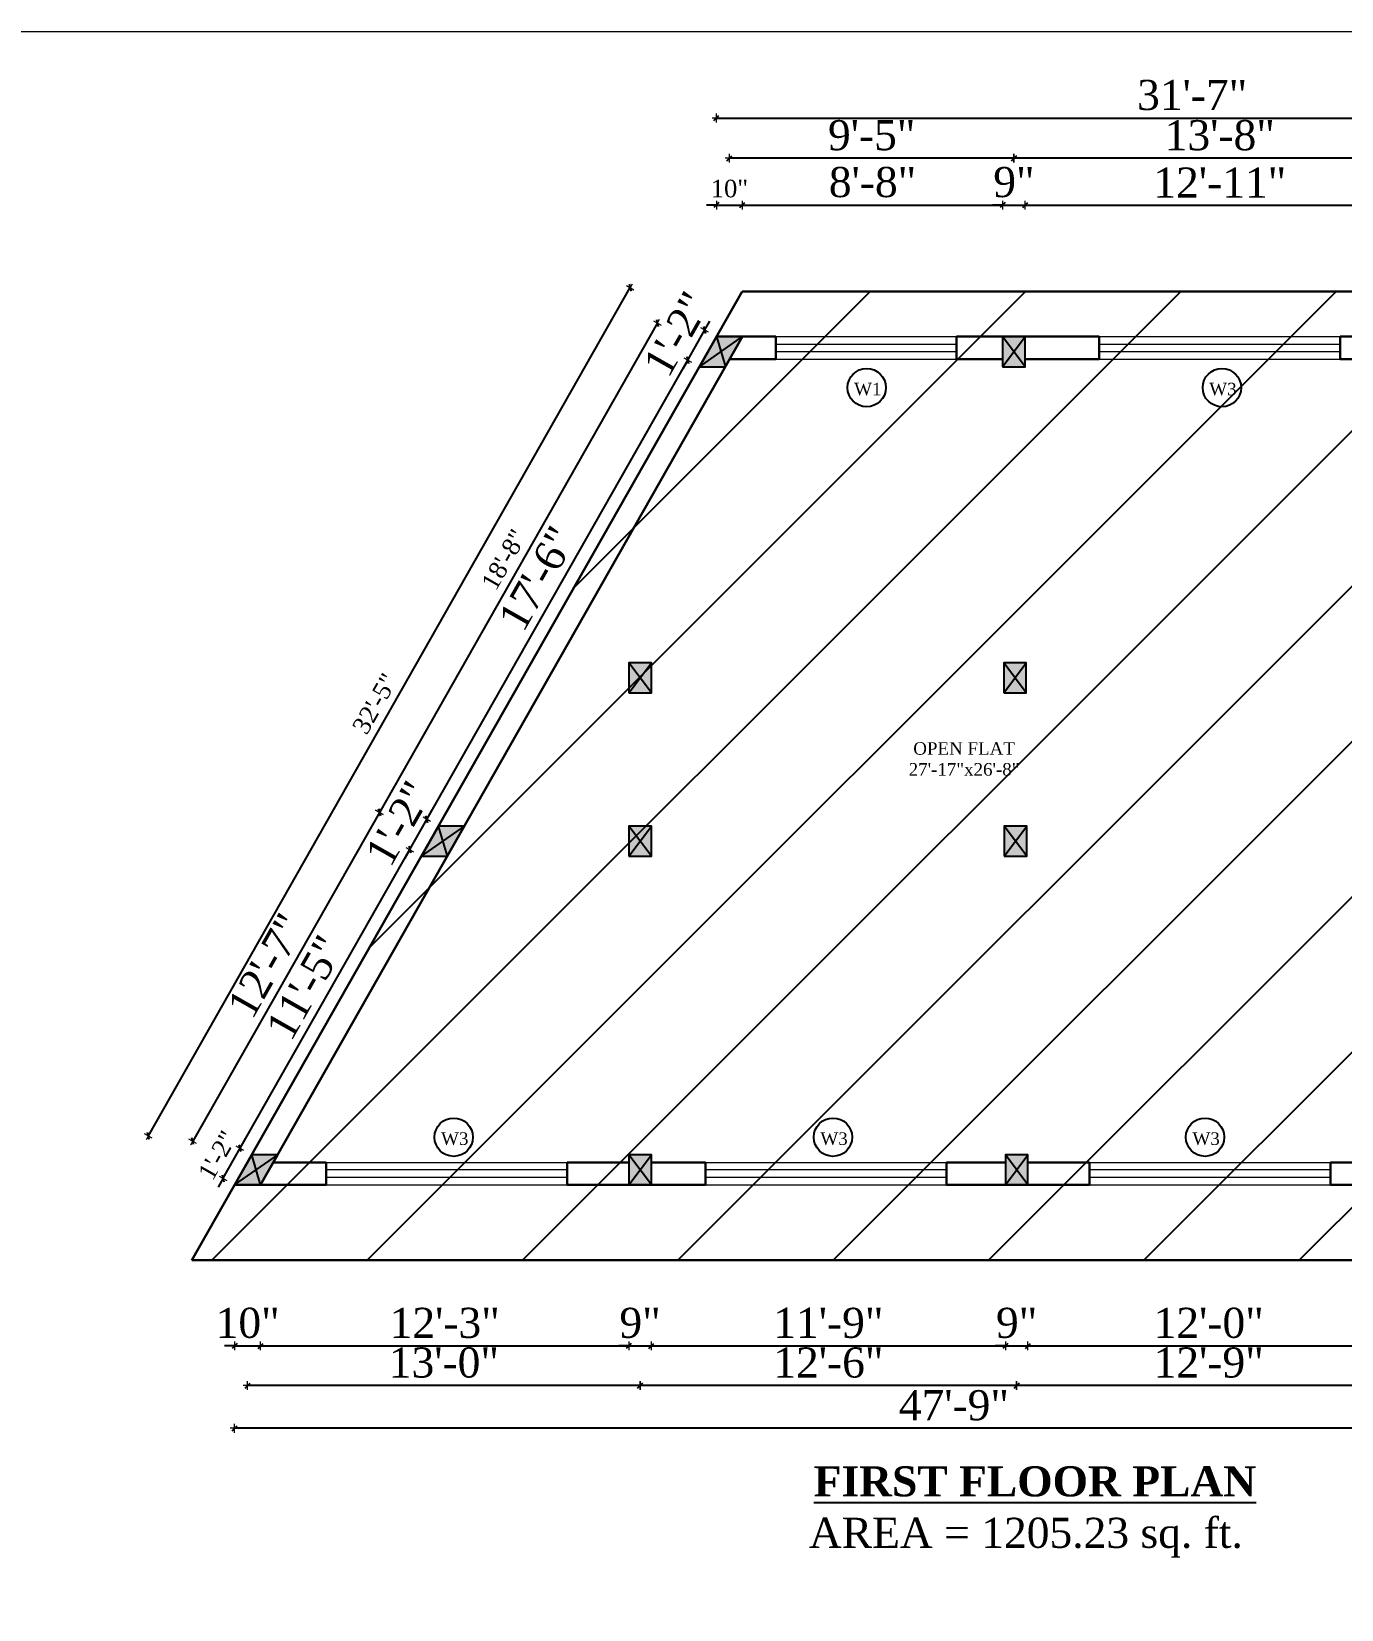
# Model space of a CAD drawing. Header units: inches. Extents: x 2 to 197762, y -33236 to 9.
# Drawn here: x 35884 to 36406, y -14214 to -13586 of the extents above; entities that cross this region are included whole.
import ezdxf

# ---------------------------------------------------------------- set-up
doc = ezdxf.new("R2010")
doc.units = ezdxf.units.IN
doc.header["$LTSCALE"] = 5
doc.header["$MEASUREMENT"] = 0
for name, color, linetype, lineweight in [('A-WALL', 7, 'Continuous', 9), ('Dimension', 7, 'Continuous', 18), ('Dw', 2, 'Continuous', 18), ('ele1', 21, 'Continuous', 20)]:
    doc.layers.add(name, color=color, linetype=linetype, lineweight=lineweight)
doc.layers.add('dim line', color=7, linetype='Continuous', lineweight=15, true_color=0xfab2b2)
doc.layers.add('TEXT', color=6, linetype='Continuous')
doc.layers.add('WALL', color=7, linetype='Continuous')
doc.styles.add('ordinary', font='times.ttf')
doc.dimstyles.new('Copy of 96', dxfattribs={"dimtxt": 7, "dimasz": 4, "dimexe": 0.5, "dimexo": 0.5, "dimgap": 3, "dimtad": 1, "dimdec": 1, "dimzin": 11, "dimdsep": 46, "dimlunit": 4, "dimtxsty": 'ordinary', "dimblk": 'OBLIQUE', "dimcen": 0.09, "dimse1": 1, "dimse2": 1, "dimclrt": 6, "dimazin": 0, "dimtfac": 1, "dimtdec": 1, "dimtix": 1, "dimtmove": 2, "dimatfit": 3, "dimldrblk": 'leader', "dimfxl": 0.5, "dimfxlon": 1, "dimtolj": 1, "dimtzin": 0, "dimarcsym": 0})

# ---------------------------------------------------------------- blocks, each defined once
blk = doc.blocks.new('c2a')
at = {"color": 1, "ltscale": 5}
for p, q in [((18091.63, 4625.76), (18084.82, 4613.76)), ((18101.98, 4625.76), (18091.63, 4625.76)), ((18095.17, 4613.76), (18101.98, 4625.76)), ((18084.82, 4613.76), (18095.17, 4613.76))]:
    blk.add_line(p, q, dxfattribs=at)
blk = doc.blocks.new('oblique')
at = {"color": 0, "lineweight": -2}
blk.add_line((0.25, 0.25), (-0.25, -0.25), dxfattribs=at)
at = {"layer": 'dim line', "lineweight": 9}
for p, q in [((-0.4375, 0), (0.4375, 0)), ((0, 0.4375), (0, -0.4375))]:
    blk.add_line(p, q, dxfattribs=at)
blk = doc.blocks.new('*D253')
at = {"layer": 'A-WALL', "color": 0, "lineweight": -2, "ltscale": 50, "transparency": 16777216}
blk.add_line((36429.22, -14125.07), (36276.22, -14125.07), dxfattribs=at)
at = {"layer": 'Defpoints', "color": 0, "ltscale": 50, "transparency": 16777216}
for p in [(36276.22, -14045.14), (36429.22, -14045.14), (36276.22, -14125.07)]:
    blk.add_point(p, dxfattribs=at)
at = {"layer": 'A-WALL', "color": 0, "lineweight": -2, "ltscale": 50, "transparency": 16777216, "xscale": 4, "yscale": 4, "zscale": 4, "rotation": 180}
blk.add_blockref('oblique', (36276.22, -14125.07), dxfattribs=at)
at = {"layer": 'A-WALL', "color": 0, "lineweight": -2, "ltscale": 50, "transparency": 16777216, "xscale": 4, "yscale": 4, "zscale": 4}
blk.add_blockref('oblique', (36429.22, -14125.07), dxfattribs=at)
at = {"layer": 'A-WALL', "color": 6, "ltscale": 50, "transparency": 16777216, "insert": (36352.72, -14115.95), "char_height": 12, "attachment_point": 5, "style": 'ordinary'}
blk.add_mtext('\\A1;12\'-9"', dxfattribs=at)
blk = doc.blocks.new('_OBLIQUE')
at = {"color": 0, "linetype": 'ByBlock'}
blk.add_line((-0.5, -0.5), (0.5, 0.5), dxfattribs=at)
blk = doc.blocks.new('leader')
at = {"layer": 'Dimension'}
for p, q in [((0, -4.33), (0, 4.33)), ((-4.42, 0), (4.42, 0))]:
    blk.add_line(p, q, dxfattribs=at)
blk = doc.blocks.new('*D254')
at = {"layer": 'A-WALL', "color": 0, "lineweight": -2, "ltscale": 50, "transparency": 16777216}
blk.add_line((36276.22, -14125.07), (36126.22, -14125.07), dxfattribs=at)
at = {"layer": 'Defpoints', "color": 0, "ltscale": 50, "transparency": 16777216}
for p in [(36126.22, -14045.14), (36276.22, -14045.14), (36126.22, -14125.07)]:
    blk.add_point(p, dxfattribs=at)
at = {"layer": 'A-WALL', "color": 0, "lineweight": -2, "ltscale": 50, "transparency": 16777216, "xscale": 4, "yscale": 4, "zscale": 4, "rotation": 180}
blk.add_blockref('oblique', (36126.22, -14125.07), dxfattribs=at)
at = {"layer": 'A-WALL', "color": 0, "lineweight": -2, "ltscale": 50, "transparency": 16777216, "xscale": 4, "yscale": 4, "zscale": 4}
blk.add_blockref('oblique', (36276.22, -14125.07), dxfattribs=at)
at = {"layer": 'A-WALL', "color": 6, "ltscale": 50, "transparency": 16777216, "insert": (36201.22, -14115.96), "char_height": 12, "attachment_point": 5, "style": 'ordinary'}
blk.add_mtext('\\A1;12\'-6"', dxfattribs=at)
blk = doc.blocks.new('*D255')
at = {"layer": 'A-WALL', "color": 0, "lineweight": -2, "ltscale": 50, "transparency": 16777216}
blk.add_line((36126.22, -14125.07), (35969.9, -14125.07), dxfattribs=at)
at = {"layer": 'Defpoints', "color": 0, "ltscale": 50, "transparency": 16777216}
for p in [(35969.9, -14045.14), (36126.22, -14045.14), (35969.9, -14125.07)]:
    blk.add_point(p, dxfattribs=at)
at = {"layer": 'A-WALL', "color": 0, "lineweight": -2, "ltscale": 50, "transparency": 16777216, "xscale": 4, "yscale": 4, "zscale": 4, "rotation": 180}
blk.add_blockref('oblique', (35969.9, -14125.07), dxfattribs=at)
at = {"layer": 'A-WALL', "color": 0, "lineweight": -2, "ltscale": 50, "transparency": 16777216, "xscale": 4, "yscale": 4, "zscale": 4}
blk.add_blockref('oblique', (36126.22, -14125.07), dxfattribs=at)
at = {"layer": 'A-WALL', "color": 6, "ltscale": 50, "transparency": 16777216, "insert": (36048.06, -14115.96), "char_height": 12, "attachment_point": 5, "style": 'ordinary'}
blk.add_mtext('\\A1;13\'-0"', dxfattribs=at)
blk = doc.blocks.new('*D256')
at = {"layer": 'A-WALL', "color": 0, "lineweight": -2, "ltscale": 50, "transparency": 16777216}
blk.add_line((36537.72, -14142.09), (35964.72, -14142.09), dxfattribs=at)
at = {"layer": 'Defpoints', "color": 0, "ltscale": 50, "transparency": 16777216}
for p in [(35964.72, -14045.14), (36537.72, -14045.14), (35964.72, -14142.09)]:
    blk.add_point(p, dxfattribs=at)
at = {"layer": 'A-WALL', "color": 0, "lineweight": -2, "ltscale": 50, "transparency": 16777216, "xscale": 4, "yscale": 4, "zscale": 4, "rotation": 180}
blk.add_blockref('oblique', (35964.72, -14142.09), dxfattribs=at)
at = {"layer": 'A-WALL', "color": 0, "lineweight": -2, "ltscale": 50, "transparency": 16777216, "xscale": 4, "yscale": 4, "zscale": 4}
blk.add_blockref('oblique', (36537.72, -14142.09), dxfattribs=at)
at = {"layer": 'A-WALL', "color": 6, "ltscale": 50, "transparency": 16777216, "insert": (36251.22, -14132.97), "char_height": 12, "attachment_point": 5, "style": 'ordinary'}
blk.add_mtext('\\A1;47\'-9"', dxfattribs=at)
blk = doc.blocks.new('*D257')
at = {"layer": 'A-WALL', "color": 0, "lineweight": -2, "ltscale": 50, "transparency": 16777216}
for p, q in [((35960.08, -14042.5), (35966.89, -14030.5)), ((35966.89, -14030.5), (35968.87, -14027.02)), ((35960.08, -14042.5), (35958.1, -14045.98))]:
    blk.add_line(p, q, dxfattribs=at)
at = {"layer": 'Defpoints', "color": 0, "ltscale": 50, "transparency": 16777216}
for p in [(35966.89, -14030.5), (35971.54, -14033.14), (35964.72, -14045.14)]:
    blk.add_point(p, dxfattribs=at)
at = {"layer": 'A-WALL', "color": 0, "lineweight": -2, "ltscale": 50, "transparency": 16777216, "xscale": 4, "yscale": 4, "zscale": 4}
for p, rotation in [((35966.89, -14030.5), 240.4114854942653), ((35960.08, -14042.5), 60.41148549426527)]:
    blk.add_blockref('oblique', p, dxfattribs=dict(at, rotation=rotation))
at = {"layer": 'A-WALL', "color": 6, "ltscale": 50, "transparency": 16777216, "insert": (35957.83, -14033.29), "char_height": 7, "attachment_point": 5, "rotation": 60.41149, "style": 'ordinary'}
blk.add_mtext('\\A1;1\'-2"', dxfattribs=at)
blk = doc.blocks.new('*D258')
at = {"layer": 'A-WALL', "color": 0, "lineweight": -2, "ltscale": 50, "transparency": 16777216}
blk.add_line((35966.89, -14030.5), (36034.46, -13911.5), dxfattribs=at)
at = {"layer": 'Defpoints', "color": 0, "ltscale": 50, "transparency": 16777216}
for p in [(36034.46, -13911.5), (36039.11, -13914.14), (35971.54, -14033.14)]:
    blk.add_point(p, dxfattribs=at)
at = {"layer": 'A-WALL', "color": 0, "lineweight": -2, "ltscale": 50, "transparency": 16777216, "xscale": 4, "yscale": 4, "zscale": 4}
for p, rotation in [((36034.46, -13911.5), 60.41148549434324), ((35966.89, -14030.5), 240.4114854943433)]:
    blk.add_blockref('oblique', p, dxfattribs=dict(at, rotation=rotation))
at = {"layer": 'A-WALL', "color": 6, "ltscale": 50, "transparency": 16777216, "insert": (35992.76, -13966.51), "char_height": 12, "attachment_point": 5, "rotation": 60.41149, "style": 'ordinary'}
blk.add_mtext('\\A1;11\'-5"', dxfattribs=at)
blk = doc.blocks.new('*D259')
at = {"layer": 'A-WALL', "color": 0, "lineweight": -2, "ltscale": 50, "transparency": 16777216}
for p, q in [((36041.27, -13899.5), (36043.25, -13896.02)), ((36034.46, -13911.5), (36041.27, -13899.5)), ((36034.46, -13911.5), (36032.49, -13914.98))]:
    blk.add_line(p, q, dxfattribs=at)
at = {"layer": 'Defpoints', "color": 0, "ltscale": 50, "transparency": 16777216}
for p in [(36041.27, -13899.5), (36045.92, -13902.14), (36039.11, -13914.14)]:
    blk.add_point(p, dxfattribs=at)
at = {"layer": 'A-WALL', "color": 0, "lineweight": -2, "ltscale": 50, "transparency": 16777216, "xscale": 4, "yscale": 4, "zscale": 4}
for p, rotation in [((36041.27, -13899.5), 240.4114854943433), ((36034.46, -13911.5), 60.41148549434321)]:
    blk.add_blockref('oblique', p, dxfattribs=dict(at, rotation=rotation))
at = {"layer": 'A-WALL', "color": 6, "ltscale": 50, "transparency": 16777216, "insert": (36030.04, -13901.06), "char_height": 12, "attachment_point": 5, "rotation": 60.41149, "style": 'ordinary'}
blk.add_mtext('\\A1;1\'-2"', dxfattribs=at)
blk = doc.blocks.new('*D260')
at = {"layer": 'A-WALL', "color": 0, "lineweight": -2, "ltscale": 50, "transparency": 16777216}
blk.add_line((36041.27, -13899.5), (36145.18, -13716.5), dxfattribs=at)
at = {"layer": 'Defpoints', "color": 0, "ltscale": 50, "transparency": 16777216}
for p in [(36145.18, -13716.5), (36149.83, -13719.14), (36045.92, -13902.14)]:
    blk.add_point(p, dxfattribs=at)
at = {"layer": 'A-WALL', "color": 0, "lineweight": -2, "ltscale": 50, "transparency": 16777216, "xscale": 4, "yscale": 4, "zscale": 4}
for p, rotation in [((36145.18, -13716.5), 60.41148549434324), ((36041.27, -13899.5), 240.4114854943433)]:
    blk.add_blockref('oblique', p, dxfattribs=dict(at, rotation=rotation))
at = {"layer": 'A-WALL', "color": 6, "ltscale": 50, "transparency": 16777216, "insert": (36085.3, -13803.5), "char_height": 12, "attachment_point": 5, "rotation": 60.41149, "style": 'ordinary'}
blk.add_mtext('\\A1;17\'-6"', dxfattribs=at)
blk = doc.blocks.new('*D261')
at = {"layer": 'A-WALL', "color": 0, "lineweight": -2, "ltscale": 50, "transparency": 16777216}
for p, q in [((36152, -13704.5), (36153.97, -13701.02)), ((36145.18, -13716.5), (36152, -13704.5)), ((36145.18, -13716.5), (36143.21, -13719.98))]:
    blk.add_line(p, q, dxfattribs=at)
at = {"layer": 'Defpoints', "color": 0, "ltscale": 50, "transparency": 16777216}
for p in [(36152, -13704.5), (36156.64, -13707.14), (36149.83, -13719.14)]:
    blk.add_point(p, dxfattribs=at)
at = {"layer": 'A-WALL', "color": 0, "lineweight": -2, "ltscale": 50, "transparency": 16777216, "xscale": 4, "yscale": 4, "zscale": 4}
for p, rotation in [((36152, -13704.5), 240.4114854943433), ((36145.18, -13716.5), 60.41148549434321)]:
    blk.add_blockref('oblique', p, dxfattribs=dict(at, rotation=rotation))
at = {"layer": 'A-WALL', "color": 6, "ltscale": 50, "transparency": 16777216, "insert": (36140.76, -13706.06), "char_height": 12, "attachment_point": 5, "rotation": 60.41149, "style": 'ordinary'}
blk.add_mtext('\\A1;1\'-2"', dxfattribs=at)
blk = doc.blocks.new('*D262')
at = {"layer": 'A-WALL', "color": 0, "lineweight": -2, "ltscale": 50, "transparency": 16777216}
blk.add_line((36133.1, -13701.71), (36022.38, -13896.71), dxfattribs=at)
at = {"layer": 'Defpoints', "color": 0, "ltscale": 50, "transparency": 16777216}
for p in [(36153.24, -13713.14), (36022.38, -13896.71), (36042.51, -13908.14)]:
    blk.add_point(p, dxfattribs=at)
at = {"layer": 'A-WALL', "color": 0, "lineweight": -2, "ltscale": 50, "transparency": 16777216, "xscale": 4, "yscale": 4, "zscale": 4}
for p, rotation in [((36133.1, -13701.71), 60.41148549426839), ((36022.38, -13896.71), 240.4114854942684)]:
    blk.add_blockref('oblique', p, dxfattribs=dict(at, rotation=rotation))
at = {"layer": 'A-WALL', "color": 6, "ltscale": 50, "transparency": 16777216, "insert": (36072.04, -13795.97), "char_height": 7, "attachment_point": 5, "rotation": 60.41149, "style": 'ordinary'}
blk.add_mtext('\\A1;18\'-8"', dxfattribs=at)
blk = doc.blocks.new('*D263')
at = {"layer": 'A-WALL', "color": 0, "lineweight": -2, "ltscale": 50, "transparency": 16777216}
blk.add_line((36022.38, -13896.71), (35948, -14027.71), dxfattribs=at)
at = {"layer": 'Defpoints', "color": 0, "ltscale": 50, "transparency": 16777216}
for p in [(36042.51, -13908.14), (35948, -14027.71), (35968.13, -14039.14)]:
    blk.add_point(p, dxfattribs=at)
at = {"layer": 'A-WALL', "color": 0, "lineweight": -2, "ltscale": 50, "transparency": 16777216, "xscale": 4, "yscale": 4, "zscale": 4}
for p, rotation in [((36022.38, -13896.71), 60.41148549434321), ((35948, -14027.71), 240.4114854943433)]:
    blk.add_blockref('oblique', p, dxfattribs=dict(at, rotation=rotation))
at = {"layer": 'A-WALL', "color": 6, "ltscale": 50, "transparency": 16777216, "insert": (35977.26, -13957.7), "char_height": 12, "attachment_point": 5, "rotation": 60.41149, "style": 'ordinary'}
blk.add_mtext('\\A1;12\'-7"', dxfattribs=at)
blk = doc.blocks.new('*D264')
at = {"layer": 'A-WALL', "color": 0, "lineweight": -2, "ltscale": 50, "transparency": 16777216}
blk.add_line((35930.35, -14025.62), (36122.27, -13687.62), dxfattribs=at)
at = {"layer": 'Defpoints', "color": 0, "ltscale": 50, "transparency": 16777216}
for p in [(36122.27, -13687.62), (36156.64, -13707.14), (35964.72, -14045.14)]:
    blk.add_point(p, dxfattribs=at)
at = {"layer": 'A-WALL', "color": 0, "lineweight": -2, "ltscale": 50, "transparency": 16777216, "xscale": 4, "yscale": 4, "zscale": 4}
for p, rotation in [((36122.27, -13687.62), 60.41148549426746), ((35930.35, -14025.62), 240.4114854942675)]:
    blk.add_blockref('oblique', p, dxfattribs=dict(at, rotation=rotation))
at = {"layer": 'A-WALL', "color": 6, "ltscale": 50, "transparency": 16777216, "insert": (36020.6, -13853.38), "char_height": 7, "attachment_point": 5, "rotation": 60.41149, "style": 'ordinary'}
blk.add_mtext('\\A1;32\'-5"', dxfattribs=at)
blk = doc.blocks.new('*D265')
at = {"layer": 'A-WALL', "color": 0, "lineweight": -2, "ltscale": 50, "transparency": 16777216}
for p, q in [((36156.64, -13654.77), (36152.64, -13654.77)), ((36156.64, -13654.77), (36166.99, -13654.77)), ((36166.99, -13654.77), (36170.99, -13654.77))]:
    blk.add_line(p, q, dxfattribs=at)
at = {"layer": 'Defpoints', "color": 0, "ltscale": 50, "transparency": 16777216}
for p in [(36166.99, -13654.77), (36156.64, -13707.14), (36166.99, -13707.14)]:
    blk.add_point(p, dxfattribs=at)
at = {"layer": 'A-WALL', "color": 0, "lineweight": -2, "ltscale": 50, "transparency": 16777216, "xscale": 4, "yscale": 4, "zscale": 4}
blk.add_blockref('oblique', (36156.64, -13654.77), dxfattribs=at)
at = {"layer": 'A-WALL', "color": 0, "lineweight": -2, "ltscale": 50, "transparency": 16777216, "xscale": 4, "yscale": 4, "zscale": 4, "rotation": 180}
blk.add_blockref('oblique', (36166.99, -13654.77), dxfattribs=at)
at = {"layer": 'A-WALL', "color": 6, "ltscale": 50, "transparency": 16777216, "insert": (36161.82, -13648.21), "char_height": 7, "attachment_point": 5, "style": 'ordinary'}
blk.add_mtext('\\A1;10"', dxfattribs=at)
blk = doc.blocks.new('*D266')
at = {"layer": 'A-WALL', "color": 0, "lineweight": -2, "ltscale": 50, "transparency": 16777216}
blk.add_line((36166.99, -13654.77), (36270.64, -13654.77), dxfattribs=at)
at = {"layer": 'Defpoints', "color": 0, "ltscale": 50, "transparency": 16777216}
for p in [(36270.64, -13654.77), (36166.99, -13707.14), (36270.64, -13707.14)]:
    blk.add_point(p, dxfattribs=at)
at = {"layer": 'A-WALL', "color": 0, "lineweight": -2, "ltscale": 50, "transparency": 16777216, "xscale": 4, "yscale": 4, "zscale": 4, "rotation": 180}
blk.add_blockref('oblique', (36166.99, -13654.77), dxfattribs=at)
at = {"layer": 'A-WALL', "color": 0, "lineweight": -2, "ltscale": 50, "transparency": 16777216, "xscale": 4, "yscale": 4, "zscale": 4}
blk.add_blockref('oblique', (36270.64, -13654.77), dxfattribs=at)
at = {"layer": 'A-WALL', "color": 6, "ltscale": 50, "transparency": 16777216, "insert": (36218.82, -13645.66), "char_height": 12, "attachment_point": 5, "style": 'ordinary'}
blk.add_mtext('\\A1;8\'-8"', dxfattribs=at)
blk = doc.blocks.new('*D267')
at = {"layer": 'A-WALL', "color": 0, "lineweight": -2, "ltscale": 50, "transparency": 16777216}
for p, q in [((36270.64, -13654.77), (36266.64, -13654.77)), ((36270.64, -13654.77), (36279.64, -13654.77)), ((36279.64, -13654.77), (36283.64, -13654.77))]:
    blk.add_line(p, q, dxfattribs=at)
at = {"layer": 'Defpoints', "color": 0, "ltscale": 50, "transparency": 16777216}
for p in [(36279.64, -13654.77), (36270.64, -13707.14), (36279.64, -13707.14)]:
    blk.add_point(p, dxfattribs=at)
at = {"layer": 'A-WALL', "color": 0, "lineweight": -2, "ltscale": 50, "transparency": 16777216, "xscale": 4, "yscale": 4, "zscale": 4}
blk.add_blockref('oblique', (36270.64, -13654.77), dxfattribs=at)
at = {"layer": 'A-WALL', "color": 0, "lineweight": -2, "ltscale": 50, "transparency": 16777216, "xscale": 4, "yscale": 4, "zscale": 4, "rotation": 180}
blk.add_blockref('oblique', (36279.64, -13654.77), dxfattribs=at)
at = {"layer": 'A-WALL', "color": 6, "ltscale": 50, "transparency": 16777216, "insert": (36275.14, -13645.65), "char_height": 12, "attachment_point": 5, "style": 'ordinary'}
blk.add_mtext('\\A1;9"', dxfattribs=at)
blk = doc.blocks.new('*D268')
at = {"layer": 'A-WALL', "color": 0, "lineweight": -2, "ltscale": 50, "transparency": 16777216}
blk.add_line((36279.64, -13654.77), (36434.64, -13654.77), dxfattribs=at)
at = {"layer": 'Defpoints', "color": 0, "ltscale": 50, "transparency": 16777216}
for p in [(36434.64, -13654.77), (36279.64, -13707.14), (36434.64, -13707.14)]:
    blk.add_point(p, dxfattribs=at)
at = {"layer": 'A-WALL', "color": 0, "lineweight": -2, "ltscale": 50, "transparency": 16777216, "xscale": 4, "yscale": 4, "zscale": 4, "rotation": 180}
blk.add_blockref('oblique', (36279.64, -13654.77), dxfattribs=at)
at = {"layer": 'A-WALL', "color": 0, "lineweight": -2, "ltscale": 50, "transparency": 16777216, "xscale": 4, "yscale": 4, "zscale": 4}
blk.add_blockref('oblique', (36434.64, -13654.77), dxfattribs=at)
at = {"layer": 'A-WALL', "color": 6, "ltscale": 50, "transparency": 16777216, "insert": (36357.14, -13645.77), "char_height": 12, "attachment_point": 5, "style": 'ordinary'}
blk.add_mtext('\\A1;12\'-11"', dxfattribs=at)
blk = doc.blocks.new('*D273')
at = {"layer": 'A-WALL', "color": 0, "lineweight": -2, "ltscale": 50, "transparency": 16777216}
blk.add_line((36439.14, -13636.09), (36275.14, -13636.09), dxfattribs=at)
at = {"layer": 'Defpoints', "color": 0, "ltscale": 50, "transparency": 16777216}
for p in [(36275.14, -13636.09), (36275.14, -13707.14), (36439.14, -13707.14)]:
    blk.add_point(p, dxfattribs=at)
at = {"layer": 'A-WALL', "color": 0, "lineweight": -2, "ltscale": 50, "transparency": 16777216, "xscale": 4, "yscale": 4, "zscale": 4, "rotation": 180}
blk.add_blockref('oblique', (36275.14, -13636.09), dxfattribs=at)
at = {"layer": 'A-WALL', "color": 0, "lineweight": -2, "ltscale": 50, "transparency": 16777216, "xscale": 4, "yscale": 4, "zscale": 4}
blk.add_blockref('oblique', (36439.14, -13636.09), dxfattribs=at)
at = {"layer": 'A-WALL', "color": 6, "ltscale": 50, "transparency": 16777216, "insert": (36357.14, -13626.99), "char_height": 12, "attachment_point": 5, "style": 'ordinary'}
blk.add_mtext('\\A1;13\'-8"', dxfattribs=at)
blk = doc.blocks.new('*D274')
at = {"layer": 'A-WALL', "color": 0, "lineweight": -2, "ltscale": 50, "transparency": 16777216}
blk.add_line((36275.14, -13636.09), (36161.82, -13636.09), dxfattribs=at)
at = {"layer": 'Defpoints', "color": 0, "ltscale": 50, "transparency": 16777216}
for p in [(36161.82, -13636.09), (36161.82, -13707.14), (36275.14, -13707.14)]:
    blk.add_point(p, dxfattribs=at)
at = {"layer": 'A-WALL', "color": 0, "lineweight": -2, "ltscale": 50, "transparency": 16777216, "xscale": 4, "yscale": 4, "zscale": 4, "rotation": 180}
blk.add_blockref('oblique', (36161.82, -13636.09), dxfattribs=at)
at = {"layer": 'A-WALL', "color": 0, "lineweight": -2, "ltscale": 50, "transparency": 16777216, "xscale": 4, "yscale": 4, "zscale": 4}
blk.add_blockref('oblique', (36275.14, -13636.09), dxfattribs=at)
at = {"layer": 'A-WALL', "color": 6, "ltscale": 50, "transparency": 16777216, "insert": (36218.48, -13626.97), "char_height": 12, "attachment_point": 5, "style": 'ordinary'}
blk.add_mtext('\\A1;9\'-5"', dxfattribs=at)
blk = doc.blocks.new('*D275')
at = {"layer": 'A-WALL', "color": 0, "lineweight": -2, "ltscale": 50, "transparency": 16777216}
blk.add_line((36156.64, -13620.07), (36535.64, -13620.07), dxfattribs=at)
at = {"layer": 'Defpoints', "color": 0, "ltscale": 50, "transparency": 16777216}
for p in [(36535.64, -13620.07), (36156.64, -13707.14), (36535.64, -13707.14)]:
    blk.add_point(p, dxfattribs=at)
at = {"layer": 'A-WALL', "color": 0, "lineweight": -2, "ltscale": 50, "transparency": 16777216, "xscale": 4, "yscale": 4, "zscale": 4, "rotation": 180}
blk.add_blockref('oblique', (36156.64, -13620.07), dxfattribs=at)
at = {"layer": 'A-WALL', "color": 0, "lineweight": -2, "ltscale": 50, "transparency": 16777216, "xscale": 4, "yscale": 4, "zscale": 4}
blk.add_blockref('oblique', (36535.64, -13620.07), dxfattribs=at)
at = {"layer": 'A-WALL', "color": 6, "ltscale": 50, "transparency": 16777216, "insert": (36346.14, -13610.95), "char_height": 12, "attachment_point": 5, "style": 'ordinary'}
blk.add_mtext('\\A1;31\'-7"', dxfattribs=at)
blk = doc.blocks.new('*D276')
at = {"layer": 'A-WALL', "color": 0, "lineweight": -2, "ltscale": 50, "transparency": 16777216}
for p, q in [((35964.72, -14109.27), (35960.72, -14109.27)), ((35964.72, -14109.27), (35975.07, -14109.27)), ((35975.07, -14109.27), (35979.07, -14109.27))]:
    blk.add_line(p, q, dxfattribs=at)
at = {"layer": 'Defpoints', "color": 0, "ltscale": 50, "transparency": 16777216}
for p in [(35964.72, -14045.14), (35975.07, -14045.14), (35975.07, -14109.27)]:
    blk.add_point(p, dxfattribs=at)
at = {"layer": 'A-WALL', "color": 0, "lineweight": -2, "ltscale": 50, "transparency": 16777216, "xscale": 4, "yscale": 4, "zscale": 4}
blk.add_blockref('oblique', (35964.72, -14109.27), dxfattribs=at)
at = {"layer": 'A-WALL', "color": 0, "lineweight": -2, "ltscale": 50, "transparency": 16777216, "xscale": 4, "yscale": 4, "zscale": 4, "rotation": 180}
blk.add_blockref('oblique', (35975.07, -14109.27), dxfattribs=at)
at = {"layer": 'A-WALL', "color": 6, "ltscale": 50, "transparency": 16777216, "insert": (35969.9, -14100.16), "char_height": 12, "attachment_point": 5, "style": 'ordinary'}
blk.add_mtext('\\A1;10"', dxfattribs=at)
blk = doc.blocks.new('*D277')
at = {"layer": 'A-WALL', "color": 0, "lineweight": -2, "ltscale": 50, "transparency": 16777216}
blk.add_line((35975.07, -14109.27), (36121.72, -14109.27), dxfattribs=at)
at = {"layer": 'Defpoints', "color": 0, "ltscale": 50, "transparency": 16777216}
for p in [(35975.07, -14045.14), (36121.72, -14045.14), (36121.72, -14109.27)]:
    blk.add_point(p, dxfattribs=at)
at = {"layer": 'A-WALL', "color": 0, "lineweight": -2, "ltscale": 50, "transparency": 16777216, "xscale": 4, "yscale": 4, "zscale": 4, "rotation": 180}
blk.add_blockref('oblique', (35975.07, -14109.27), dxfattribs=at)
at = {"layer": 'A-WALL', "color": 0, "lineweight": -2, "ltscale": 50, "transparency": 16777216, "xscale": 4, "yscale": 4, "zscale": 4}
blk.add_blockref('oblique', (36121.72, -14109.27), dxfattribs=at)
at = {"layer": 'A-WALL', "color": 6, "ltscale": 50, "transparency": 16777216, "insert": (36048.4, -14100.16), "char_height": 12, "attachment_point": 5, "style": 'ordinary'}
blk.add_mtext('\\A1;12\'-3"', dxfattribs=at)
blk = doc.blocks.new('*D278')
at = {"layer": 'A-WALL', "color": 0, "lineweight": -2, "ltscale": 50, "transparency": 16777216}
for p, q in [((36121.72, -14109.27), (36117.72, -14109.27)), ((36121.72, -14109.27), (36130.72, -14109.27)), ((36130.72, -14109.27), (36134.72, -14109.27))]:
    blk.add_line(p, q, dxfattribs=at)
at = {"layer": 'Defpoints', "color": 0, "ltscale": 50, "transparency": 16777216}
for p in [(36121.72, -14045.14), (36130.72, -14045.14), (36130.72, -14109.27)]:
    blk.add_point(p, dxfattribs=at)
at = {"layer": 'A-WALL', "color": 0, "lineweight": -2, "ltscale": 50, "transparency": 16777216, "xscale": 4, "yscale": 4, "zscale": 4}
blk.add_blockref('oblique', (36121.72, -14109.27), dxfattribs=at)
at = {"layer": 'A-WALL', "color": 0, "lineweight": -2, "ltscale": 50, "transparency": 16777216, "xscale": 4, "yscale": 4, "zscale": 4, "rotation": 180}
blk.add_blockref('oblique', (36130.72, -14109.27), dxfattribs=at)
at = {"layer": 'A-WALL', "color": 6, "ltscale": 50, "transparency": 16777216, "insert": (36126.22, -14100.15), "char_height": 12, "attachment_point": 5, "style": 'ordinary'}
blk.add_mtext('\\A1;9"', dxfattribs=at)
blk = doc.blocks.new('*D279')
at = {"layer": 'A-WALL', "color": 0, "lineweight": -2, "ltscale": 50, "transparency": 16777216}
blk.add_line((36130.72, -14109.27), (36271.72, -14109.27), dxfattribs=at)
at = {"layer": 'Defpoints', "color": 0, "ltscale": 50, "transparency": 16777216}
for p in [(36130.72, -14045.14), (36271.72, -14045.14), (36271.72, -14109.27)]:
    blk.add_point(p, dxfattribs=at)
at = {"layer": 'A-WALL', "color": 0, "lineweight": -2, "ltscale": 50, "transparency": 16777216, "xscale": 4, "yscale": 4, "zscale": 4, "rotation": 180}
blk.add_blockref('oblique', (36130.72, -14109.27), dxfattribs=at)
at = {"layer": 'A-WALL', "color": 0, "lineweight": -2, "ltscale": 50, "transparency": 16777216, "xscale": 4, "yscale": 4, "zscale": 4}
blk.add_blockref('oblique', (36271.72, -14109.27), dxfattribs=at)
at = {"layer": 'A-WALL', "color": 6, "ltscale": 50, "transparency": 16777216, "insert": (36201.22, -14100.15), "char_height": 12, "attachment_point": 5, "style": 'ordinary'}
blk.add_mtext('\\A1;11\'-9"', dxfattribs=at)
blk = doc.blocks.new('*D280')
at = {"layer": 'A-WALL', "color": 0, "lineweight": -2, "ltscale": 50, "transparency": 16777216}
for p, q in [((36271.72, -14109.27), (36267.72, -14109.27)), ((36271.72, -14109.27), (36280.72, -14109.27)), ((36280.72, -14109.27), (36284.72, -14109.27))]:
    blk.add_line(p, q, dxfattribs=at)
at = {"layer": 'Defpoints', "color": 0, "ltscale": 50, "transparency": 16777216}
for p in [(36271.72, -14045.14), (36280.72, -14045.14), (36280.72, -14109.27)]:
    blk.add_point(p, dxfattribs=at)
at = {"layer": 'A-WALL', "color": 0, "lineweight": -2, "ltscale": 50, "transparency": 16777216, "xscale": 4, "yscale": 4, "zscale": 4}
blk.add_blockref('oblique', (36271.72, -14109.27), dxfattribs=at)
at = {"layer": 'A-WALL', "color": 0, "lineweight": -2, "ltscale": 50, "transparency": 16777216, "xscale": 4, "yscale": 4, "zscale": 4, "rotation": 180}
blk.add_blockref('oblique', (36280.72, -14109.27), dxfattribs=at)
at = {"layer": 'A-WALL', "color": 6, "ltscale": 50, "transparency": 16777216, "insert": (36276.22, -14100.15), "char_height": 12, "attachment_point": 5, "style": 'ordinary'}
blk.add_mtext('\\A1;9"', dxfattribs=at)
blk = doc.blocks.new('*D281')
at = {"layer": 'A-WALL', "color": 0, "lineweight": -2, "ltscale": 50, "transparency": 16777216}
blk.add_line((36280.72, -14109.27), (36424.72, -14109.27), dxfattribs=at)
at = {"layer": 'Defpoints', "color": 0, "ltscale": 50, "transparency": 16777216}
for p in [(36280.72, -14045.14), (36424.72, -14045.14), (36424.72, -14109.27)]:
    blk.add_point(p, dxfattribs=at)
at = {"layer": 'A-WALL', "color": 0, "lineweight": -2, "ltscale": 50, "transparency": 16777216, "xscale": 4, "yscale": 4, "zscale": 4, "rotation": 180}
blk.add_blockref('oblique', (36280.72, -14109.27), dxfattribs=at)
at = {"layer": 'A-WALL', "color": 0, "lineweight": -2, "ltscale": 50, "transparency": 16777216, "xscale": 4, "yscale": 4, "zscale": 4}
blk.add_blockref('oblique', (36424.72, -14109.27), dxfattribs=at)
at = {"layer": 'A-WALL', "color": 6, "ltscale": 50, "transparency": 16777216, "insert": (36352.72, -14100.16), "char_height": 12, "attachment_point": 5, "style": 'ordinary'}
blk.add_mtext('\\A1;12\'-0"', dxfattribs=at)

msp = doc.modelspace()

# ---------------------------------------------------------------- hatches: boundary and pattern name
at = {"layer": 'WALL', "linetype": 'ByBlock', "ltscale": 5, "true_color": 0xf8991e}
h = msp.add_hatch(dxfattribs=at)
h.set_pattern_fill('ANSI31', color=30, scale=350)
h.set_pattern_definition([(45, (28671.218, -11460.087), (-30.93592, 30.93592), [])])
h.paths.add_polyline_path([(35947.69, -14075.14), (36166.86, -13689.14), (36535.53, -13689.14), (36537.13, -13949.14), (36585.72, -13949.14), (36585.72, -14039.14), (36537.72, -14039.14), (36537.72, -14075.14)])
h = msp.add_hatch(color=30, dxfattribs=at)
h.dxf.hatch_style = 1
h.paths.add_polyline_path([(36158.41, -13713.14), (36160.18, -13719.14), (36166.99, -13707.14)])
h.paths.add_polyline_path([(36158.41, -13713.14), (36166.99, -13707.14), (36156.64, -13707.14)])
h.paths.add_polyline_path([(36156.64, -13707.14), (36149.83, -13719.14), (36158.41, -13713.14)])
h.paths.add_polyline_path([(36158.41, -13713.14), (36149.83, -13719.14), (36160.18, -13719.14)])
h = msp.add_hatch(color=30, dxfattribs=at)
h.dxf.hatch_style = 1
h.paths.add_polyline_path([(36275.14, -13713.14), (36270.64, -13719.14), (36279.64, -13719.14)])
h.paths.add_polyline_path([(36279.64, -13719.14), (36279.64, -13707.14), (36275.14, -13713.14)])
h.paths.add_polyline_path([(36275.14, -13713.14), (36279.64, -13707.14), (36270.64, -13707.14)])
h.paths.add_polyline_path([(36270.64, -13707.14), (36270.64, -13719.14), (36275.14, -13713.14)])
h = msp.add_hatch(color=30, dxfattribs=at)
h.dxf.hatch_style = 1
h.paths.add_polyline_path([(36126.22, -13843.14), (36121.72, -13849.14), (36130.72, -13849.14)])
h.paths.add_polyline_path([(36130.72, -13849.14), (36130.72, -13837.14), (36126.22, -13843.14)])
h.paths.add_polyline_path([(36126.22, -13843.14), (36130.72, -13837.14), (36121.72, -13837.14)])
h.paths.add_polyline_path([(36121.72, -13837.14), (36121.72, -13849.14), (36126.22, -13843.14)])
h = msp.add_hatch(color=30, dxfattribs=at)
h.dxf.hatch_style = 1
h.paths.add_polyline_path([(36275.57, -13843.14), (36271.07, -13849.14), (36280.07, -13849.14)])
h.paths.add_polyline_path([(36280.07, -13849.14), (36280.07, -13837.14), (36275.57, -13843.14)])
h.paths.add_polyline_path([(36275.57, -13843.14), (36280.07, -13837.14), (36271.07, -13837.14)])
h.paths.add_polyline_path([(36271.07, -13837.14), (36271.07, -13849.14), (36275.57, -13843.14)])
h = msp.add_hatch(color=30, dxfattribs=at)
h.dxf.hatch_style = 1
h.paths.add_polyline_path([(36047.69, -13908.14), (36049.46, -13914.14), (36056.27, -13902.14)])
h.paths.add_polyline_path([(36047.69, -13908.14), (36056.27, -13902.14), (36045.92, -13902.14)])
h.paths.add_polyline_path([(36045.92, -13902.14), (36039.11, -13914.14), (36047.69, -13908.14)])
h.paths.add_polyline_path([(36047.69, -13908.14), (36039.11, -13914.14), (36049.46, -13914.14)])
h = msp.add_hatch(color=30, dxfattribs=at)
h.dxf.hatch_style = 1
h.paths.add_polyline_path([(36126.22, -13908.14), (36121.72, -13914.14), (36130.72, -13914.14)])
h.paths.add_polyline_path([(36130.72, -13914.14), (36130.72, -13902.14), (36126.22, -13908.14)])
h.paths.add_polyline_path([(36126.22, -13908.14), (36130.72, -13902.14), (36121.72, -13902.14)])
h.paths.add_polyline_path([(36121.72, -13902.14), (36121.72, -13914.14), (36126.22, -13908.14)])
h = msp.add_hatch(color=30, dxfattribs=at)
h.dxf.hatch_style = 1
h.paths.add_polyline_path([(36275.79, -13908.14), (36271.29, -13914.14), (36280.29, -13914.14)])
h.paths.add_polyline_path([(36280.29, -13914.14), (36280.29, -13902.14), (36275.79, -13908.14)])
h.paths.add_polyline_path([(36275.79, -13908.14), (36280.29, -13902.14), (36271.29, -13902.14)])
h.paths.add_polyline_path([(36271.29, -13902.14), (36271.29, -13914.14), (36275.79, -13908.14)])
h = msp.add_hatch(color=30, dxfattribs=at)
h.dxf.hatch_style = 1
h.paths.add_polyline_path([(35973.3, -14039.14), (35975.07, -14045.14), (35981.89, -14033.14)])
h.paths.add_polyline_path([(35973.3, -14039.14), (35981.89, -14033.14), (35971.54, -14033.14)])
h.paths.add_polyline_path([(35971.54, -14033.14), (35964.72, -14045.14), (35973.3, -14039.14)])
h.paths.add_polyline_path([(35973.3, -14039.14), (35964.72, -14045.14), (35975.07, -14045.14)])
h = msp.add_hatch(color=30, dxfattribs=at)
h.dxf.hatch_style = 1
h.paths.add_polyline_path([(36126.22, -14039.14), (36121.72, -14045.14), (36130.72, -14045.14)])
h.paths.add_polyline_path([(36130.72, -14045.14), (36130.72, -14033.14), (36126.22, -14039.14)])
h.paths.add_polyline_path([(36126.22, -14039.14), (36130.72, -14033.14), (36121.72, -14033.14)])
h.paths.add_polyline_path([(36121.72, -14033.14), (36121.72, -14045.14), (36126.22, -14039.14)])
h = msp.add_hatch(color=30, dxfattribs=at)
h.dxf.hatch_style = 1
h.paths.add_polyline_path([(36276.22, -14039.14), (36271.72, -14045.14), (36280.72, -14045.14)])
h.paths.add_polyline_path([(36280.72, -14045.14), (36280.72, -14033.14), (36276.22, -14039.14)])
h.paths.add_polyline_path([(36276.22, -14039.14), (36280.72, -14033.14), (36271.72, -14033.14)])
h.paths.add_polyline_path([(36271.72, -14033.14), (36271.72, -14045.14), (36276.22, -14039.14)])

# ---------------------------------------------------------------- linework, layer by layer
at = {"color": 1, "ltscale": 5}
for p, q in [((36149.83, -13719.14), (36166.99, -13707.14)), ((36156.64, -13707.14), (36160.18, -13719.14)), ((36270.64, -13719.14), (36279.64, -13707.14)), ((36279.64, -13719.14), (36270.64, -13707.14)), ((36121.72, -13849.14), (36130.72, -13837.14)), ((36130.72, -13849.14), (36121.72, -13837.14)), ((36271.07, -13849.14), (36280.07, -13837.14)), ((36280.07, -13849.14), (36271.07, -13837.14)), ((36039.11, -13914.14), (36056.27, -13902.14)), ((36049.46, -13914.14), (36045.92, -13902.14)), ((36121.72, -13914.14), (36130.72, -13902.14)), ((36130.72, -13914.14), (36121.72, -13902.14)), ((36271.29, -13914.14), (36280.29, -13902.14)), ((36280.29, -13914.14), (36271.29, -13902.14)), ((35964.72, -14045.14), (35981.89, -14033.14)), ((35975.07, -14045.14), (35971.54, -14033.14)), ((36121.72, -14045.14), (36130.72, -14033.14)), ((36130.72, -14045.14), (36121.72, -14033.14)), ((36271.72, -14045.14), (36280.72, -14033.14)), ((36280.72, -14045.14), (36271.72, -14033.14))]:
    msp.add_line(p, q, dxfattribs=at)
at = {"layer": 'A-WALL', "lineweight": 30}
for p, q in [((35947.69, -14075.14), (36166.86, -13689.14)), ((36535.53, -13689.14), (36166.86, -13689.14)), ((35975.07, -14045.14), (36166.99, -13707.14)), ((36180.26, -13707.14), (36156.64, -13707.14)), ((36180.26, -13716.14), (36180.26, -13707.14)), ((36309.14, -13707.14), (36252.26, -13707.14)), ((36252.26, -13716.14), (36252.26, -13707.14)), ((36309.14, -13716.14), (36309.14, -13707.14)), ((36443.64, -13707.14), (36405.14, -13707.14)), ((36405.14, -13716.14), (36405.14, -13707.14)), ((36180.26, -13716.14), (36161.88, -13716.14)), ((36270.64, -13716.14), (36252.26, -13716.14)), ((36309.14, -13716.14), (36279.64, -13716.14)), ((36434.64, -13716.14), (36405.14, -13716.14)), ((35980.18, -14036.14), (36001.22, -14036.14)), ((36001.22, -14045.14), (36001.22, -14036.14)), ((36097.22, -14036.14), (36121.72, -14036.14)), ((36097.22, -14045.14), (36097.22, -14036.14)), ((36130.72, -14036.14), (36152.22, -14036.14)), ((36152.22, -14045.14), (36152.22, -14036.14)), ((36248.22, -14036.14), (36271.72, -14036.14)), ((36248.22, -14045.14), (36248.22, -14036.14)), ((36280.72, -14036.14), (36305.22, -14036.14)), ((36305.22, -14045.14), (36305.22, -14036.14)), ((36401.22, -14036.14), (36424.72, -14036.14)), ((36401.22, -14045.14), (36401.22, -14036.14)), ((35964.72, -14045.14), (36001.22, -14045.14)), ((36097.22, -14045.14), (36152.22, -14045.14)), ((36248.22, -14045.14), (36305.22, -14045.14)), ((36401.22, -14045.14), (36445.72, -14045.14)), ((35947.69, -14075.14), (36537.91, -14075.14))]:
    msp.add_line(p, q, dxfattribs=at)
at = {"layer": 'Dw', "color": 3}
for p, q in [((36180.26, -13707.14), (36252.26, -13707.14)), ((36180.26, -13710.14), (36252.26, -13710.14)), ((36309.14, -13707.14), (36405.14, -13707.14)), ((36309.14, -13710.14), (36405.14, -13710.14)), ((36180.26, -13713.14), (36252.26, -13713.14)), ((36180.26, -13716.14), (36252.26, -13716.14)), ((36309.14, -13713.14), (36405.14, -13713.14)), ((36309.14, -13716.14), (36405.14, -13716.14)), ((36001.22, -14036.14), (36097.22, -14036.14)), ((36152.22, -14036.14), (36248.22, -14036.14)), ((36305.22, -14036.14), (36401.22, -14036.14)), ((36097.22, -14039.14), (36001.22, -14039.14)), ((36097.22, -14042.14), (36001.22, -14042.14)), ((36248.22, -14039.14), (36152.22, -14039.14)), ((36248.22, -14042.14), (36152.22, -14042.14)), ((36401.22, -14039.14), (36305.22, -14039.14)), ((36401.22, -14042.14), (36305.22, -14042.14)), ((36001.22, -14045.14), (36097.22, -14045.14)), ((36152.22, -14045.14), (36248.22, -14045.14)), ((36305.22, -14045.14), (36401.22, -14045.14))]:
    msp.add_line(p, q, dxfattribs=at)
at = {"layer": 'ele1'}
msp.add_lwpolyline([(35053.85, -13585.62), (38138.81, -13585.62), (38138.81, -15740.95), (35053.85, -15740.95)], close=True, dxfattribs=at)
msp.add_lwpolyline([(35053.85, -13585.62), (38138.81, -13585.62), (38138.81, -15740.95), (35053.85, -15740.95)], close=True, dxfattribs=at)
at = {"layer": 'TEXT'}
for centre in [(36216.51, -13727.49), (36357.98, -13727.49), (36051.97, -14026.11), (36203.05, -14026.11), (36351.28, -14026.11)]:
    msp.add_circle(centre, 7.64, dxfattribs=at)
at = {"layer": 'WALL', "color": 2, "linetype": 'ByBlock', "ltscale": 5}
for points in [[(36149.83, -13719.14), (36160.18, -13719.14), (36166.99, -13707.14), (36156.64, -13707.14)], [(36270.64, -13719.14), (36279.64, -13719.14), (36279.64, -13707.14), (36270.64, -13707.14)], [(36121.72, -13849.14), (36130.72, -13849.14), (36130.72, -13837.14), (36121.72, -13837.14)], [(36271.07, -13849.14), (36280.07, -13849.14), (36280.07, -13837.14), (36271.07, -13837.14)], [(36039.11, -13914.14), (36049.46, -13914.14), (36056.27, -13902.14), (36045.92, -13902.14)], [(36121.72, -13914.14), (36130.72, -13914.14), (36130.72, -13902.14), (36121.72, -13902.14)], [(36271.29, -13914.14), (36280.29, -13914.14), (36280.29, -13902.14), (36271.29, -13902.14)], [(35964.72, -14045.14), (35975.07, -14045.14), (35981.89, -14033.14), (35971.54, -14033.14)], [(36121.72, -14045.14), (36130.72, -14045.14), (36130.72, -14033.14), (36121.72, -14033.14)], [(36271.72, -14045.14), (36280.72, -14045.14), (36280.72, -14033.14), (36271.72, -14033.14)]]:
    msp.add_lwpolyline(points, close=True, dxfattribs=at)

# ---------------------------------------------------------------- block references
for p in [(18065.01, -18332.9), (17954.29, -18527.9), (17879.9, -18658.9)]:
    msp.add_blockref('c2a', p, dxfattribs=at)

# ---------------------------------------------------------------- texts
at = {"layer": 'TEXT', "style": 'ordinary'}
for s, p in [('W1', (36211.48, -13730.55)), ('W3', (36352.94, -13730.55)), ('W3', (36046.94, -14029.18)), ('W3', (36198.02, -14029.18)), ('W3', (36346.24, -14029.18))]:
    msp.add_text(s, height=5, rotation=0.00039, dxfattribs=at).set_placement(p)
at = {"layer": 'TEXT', "insert": (36255.28, -13882.14), "char_height": 5, "attachment_point": 8, "rotation": 359.99961, "style": 'ordinary'}
msp.add_mtext_dynamic_manual_height_columns('OPEN FLAT\\P27\'-17"x26\'-8"', width=101.5687, gutter_width=1720.72, heights=[0], dxfattribs=at)
at = {"layer": 'TEXT', "char_height": 12, "width": 219.8151, "attachment_point": 8, "rotation": 359.99961, "style": 'ordinary'}
for s, insert in [('{\\fTimes New Roman|b1|i0|c0|p18;\\LFIRST FLOOR PLAN}', (36283.49, -14169.39)), ('AREA = 1205.23 sq. ft.', (36279.91, -14193.63))]:
    msp.add_mtext(s, dxfattribs=dict(at, insert=insert))

# ---------------------------------------------------------------- dimensions: what is measured, and where the dimension line sits
at = {"layer": 'A-WALL', "ltscale": 50}
for base, p1, p2, picture, middle in [((36535.64, -13620.07), (36156.64, -13707.14), (36535.64, -13707.14), '*D275', (36346.14, -13610.95)), ((36161.82, -13636.09), (36275.14, -13707.14), (36161.82, -13707.14), '*D274', (36218.48, -13626.97)), ((36275.14, -13636.09), (36439.14, -13707.14), (36275.14, -13707.14), '*D273', (36357.14, -13626.99)), ((35975.07, -14109.27), (35964.72, -14045.14), (35975.07, -14045.14), '*D276', (35969.9, -14100.16)), ((35964.72, -14142.09), (36537.72, -14045.14), (35964.72, -14045.14), '*D256', (36251.22, -14132.97)), ((35969.9, -14125.07), (36126.22, -14045.14), (35969.9, -14045.14), '*D255', (36048.06, -14115.96)), ((36121.72, -14109.27), (35975.07, -14045.14), (36121.72, -14045.14), '*D277', (36048.4, -14100.16)), ((36130.72, -14109.27), (36121.72, -14045.14), (36130.72, -14045.14), '*D278', (36126.22, -14100.15)), ((36126.22, -14125.07), (36276.22, -14045.14), (36126.22, -14045.14), '*D254', (36201.22, -14115.96)), ((36271.72, -14109.27), (36130.72, -14045.14), (36271.72, -14045.14), '*D279', (36201.22, -14100.15)), ((36280.72, -14109.27), (36271.72, -14045.14), (36280.72, -14045.14), '*D280', (36276.22, -14100.15)), ((36276.22, -14125.07), (36429.22, -14045.14), (36276.22, -14045.14), '*D253', (36352.72, -14115.95)), ((36424.72, -14109.27), (36280.72, -14045.14), (36424.72, -14045.14), '*D281', (36352.72, -14100.16))]:
    dim = msp.add_linear_dim(base=base, p1=p1, p2=p2, dimstyle='Copy of 96', override={"dimtxt": 12, "dimdec": 0, "dimblk": 'oblique', "dimtdec": 0, "dimarcsym": 1}, dxfattribs=at)
    dim.commit()
    dim.dimension.update_dxf_attribs({"geometry": picture, "text_midpoint": middle})
for base, p1, p2, angle, picture, middle in [((36270.64, -13654.77), (36166.99, -13707.14), (36270.64, -13707.14), 180, '*D266', (36218.82, -13645.66)), ((36279.64, -13654.77), (36270.64, -13707.14), (36279.64, -13707.14), 180, '*D267', (36275.14, -13645.65)), ((36434.64, -13654.77), (36279.64, -13707.14), (36434.64, -13707.14), 180, '*D268', (36357.14, -13645.77)), ((36152, -13704.5), (36149.83, -13719.14), (36156.64, -13707.14), 240.41149, '*D261', (36140.76, -13706.06)), ((36145.18, -13716.5), (36045.92, -13902.14), (36149.83, -13719.14), 240.41149, '*D260', (36085.3, -13803.5)), ((36041.27, -13899.5), (36039.11, -13914.14), (36045.92, -13902.14), 240.41149, '*D259', (36030.04, -13901.06)), ((35948, -14027.71), (36042.51, -13908.14), (35968.13, -14039.14), 60.41149, '*D263', (35977.26, -13957.7)), ((36034.46, -13911.5), (35971.54, -14033.14), (36039.11, -13914.14), 240.41149, '*D258', (35992.76, -13966.51))]:
    dim = msp.add_linear_dim(base=base, p1=p1, p2=p2, angle=angle, dimstyle='Copy of 96', override={"dimtxt": 12, "dimdec": 0, "dimblk": 'oblique', "dimtdec": 0, "dimarcsym": 1}, dxfattribs=at)
    dim.commit()
    dim.dimension.update_dxf_attribs({"geometry": picture, "text_midpoint": middle})
for p1, p2, distance, picture, middle in [((36156.64, -13707.14), (36166.99, -13707.14), 52.37, '*D265', (36161.82, -13648.21)), ((35964.72, -14045.14), (36156.64, -13707.14), 39.53, '*D264', (36020.6, -13853.38)), ((36153.24, -13713.14), (36042.51, -13908.14), -23.15, '*D262', (36072.04, -13795.97)), ((35964.72, -14045.14), (35971.54, -14033.14), 5.34, '*D257', (35957.83, -14033.29))]:
    dim = msp.add_aligned_dim(p1=p1, p2=p2, distance=distance, dimstyle='Copy of 96', override={"dimdec": 0, "dimblk": 'oblique', "dimtdec": 0, "dimarcsym": 1}, dxfattribs=at)
    dim.commit()
    dim.dimension.update_dxf_attribs({"geometry": picture, "text_midpoint": middle})

doc.saveas('drawing.dxf')
